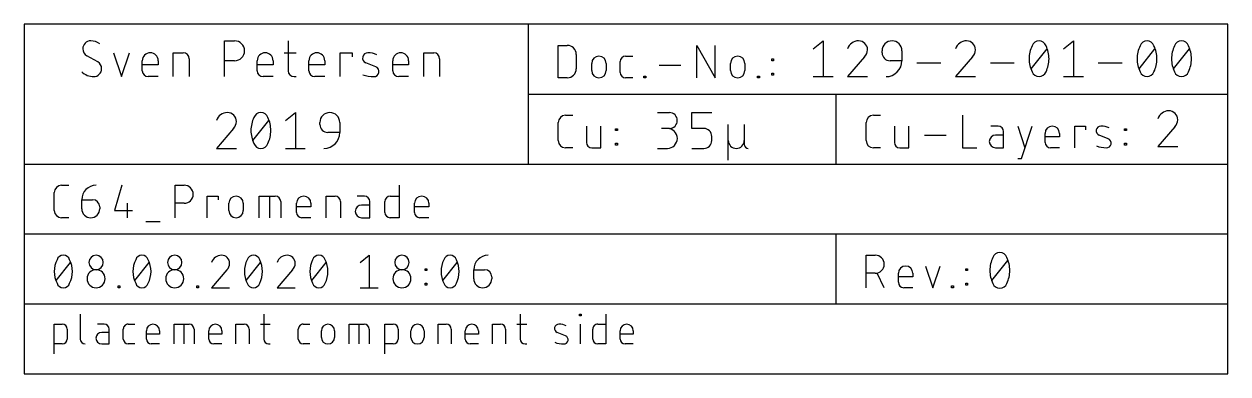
# Model space of a CAD drawing. Extents: x -7 to 100, y -12 to 128.
# Drawn here: x 0 to 54.6, y 112 to 127.9 of the extents above; entities that cross this region are included whole.
import ezdxf

# ---------------------------------------------------------------- set-up
doc = ezdxf.new("R2010")
doc.units = 0
doc.layers.add('21', color=253, linetype='CONTINUOUS')
doc.layers.add('48', color=253, linetype='CONTINUOUS')

msp = doc.modelspace()

# ---------------------------------------------------------------- linework, layer by layer
at = {"layer": '21'}
for p, q in [((2.5485, 114.7051), (2.5485, 113.5833)), ((10.8694, 114.7051), (10.8694, 113.5833)), ((22.5046, 114.7051), (22.5046, 113.5833)), ((25.2019, 114.6303), (25.2019, 114.7051)), ((25.2019, 114.7051), (25.2767, 114.7051)), ((25.2767, 114.7051), (25.2767, 114.6303)), ((26.3968, 114.7051), (26.3968, 113.3589)), ((1.3589, 112.9102), (1.3589, 114.2564)), ((1.3589, 114.2564), (1.7328, 114.2564)), ((3.632, 114.2564), (3.3329, 114.2564)), ((4.725, 114.2564), (5.0241, 114.2564)), ((6.813, 113.3589), (6.813, 114.2564)), ((6.813, 114.2564), (7.4861, 114.2564)), ((7.2617, 113.3589), (7.2617, 114.2564)), ((9.609, 113.3589), (9.609, 114.2564)), ((9.609, 114.2564), (9.983, 114.2564)), ((10.7198, 114.2564), (11.1685, 114.2564)), ((12.6643, 114.2564), (12.9635, 114.2564)), ((14.7524, 113.3589), (14.7524, 114.2564)), ((14.7524, 114.2564), (15.4255, 114.2564)), ((15.2011, 113.3589), (15.2011, 114.2564)), ((16.3706, 112.9102), (16.3706, 114.2564)), ((16.3706, 114.2564), (16.7446, 114.2564)), ((18.7804, 113.3589), (18.7804, 114.2564)), ((18.7804, 114.2564), (19.1543, 114.2564)), ((21.2443, 113.3589), (21.2443, 114.2564)), ((21.2443, 114.2564), (21.6182, 114.2564)), ((22.355, 114.2564), (22.8038, 114.2564)), ((25.2767, 114.6303), (25.2019, 114.6303)), ((25.2393, 113.3589), (25.2393, 114.2564)), ((26.0229, 114.2564), (26.3968, 114.2564)), ((1.9572, 114.032), (1.9572, 113.5833)), ((3.8564, 113.8824), (3.5199, 113.8824)), ((3.8564, 113.3589), (3.8564, 114.032)), ((4.5006, 113.5833), (4.5006, 114.032)), ((5.5481, 113.5833), (5.5481, 113.9572)), ((6.1464, 113.8076), (5.5481, 113.8076)), ((6.1464, 113.9572), (6.1464, 113.8076)), ((7.7105, 114.032), (7.7105, 113.3589)), ((8.3771, 113.5833), (8.3771, 113.9572)), ((8.9754, 113.8076), (8.3771, 113.8076)), ((8.9754, 113.9572), (8.9754, 113.8076)), ((10.2074, 114.032), (10.2074, 113.3589)), ((12.44, 113.5833), (12.44, 114.032)), ((13.4875, 113.6581), (13.4875, 113.9572)), ((14.0858, 113.9572), (14.0858, 113.6581)), ((15.6498, 114.032), (15.6498, 113.3589)), ((16.969, 114.032), (16.969, 113.5833)), ((17.5484, 113.6581), (17.5484, 113.9572)), ((18.1467, 113.9572), (18.1467, 113.6581)), ((19.3787, 114.032), (19.3787, 113.3589)), ((20.0123, 113.5833), (20.0123, 113.9572)), ((20.6106, 113.8076), (20.0123, 113.8076)), ((20.6106, 113.9572), (20.6106, 113.8076)), ((21.8426, 114.032), (21.8426, 113.3589)), ((24.5594, 113.7328), (24.1854, 113.8824)), ((25.7985, 113.5833), (25.7985, 114.032)), ((27.0391, 113.5833), (27.0391, 113.9572)), ((27.6374, 113.8076), (27.0391, 113.8076)), ((27.6374, 113.9572), (27.6374, 113.8076)), ((1.7328, 113.3589), (1.3589, 113.3589)), ((3.5199, 113.3589), (3.8564, 113.3589)), ((5.0241, 113.3589), (4.725, 113.3589)), ((6.1464, 113.3589), (5.7725, 113.3589)), ((8.9754, 113.3589), (8.6014, 113.3589)), ((11.0937, 113.3589), (11.1685, 113.3589)), ((12.9635, 113.3589), (12.6643, 113.3589)), ((16.7446, 113.3589), (16.3706, 113.3589)), ((20.6106, 113.3589), (20.2367, 113.3589)), ((22.729, 113.3589), (22.8038, 113.3589)), ((26.3968, 113.3589), (26.0229, 113.3589)), ((27.6374, 113.3589), (27.2635, 113.3589))]:
    msp.add_line(p, q, dxfattribs=at)
for centre, radius, start, end in [((1.7328, 114.032), 0.2244, 0, 90), ((3.632, 114.032), 0.2244, 0, 90), ((4.725, 114.032), 0.2244, 89.9992, 180), ((5.8473, 113.9572), 0.2992, 0, 180), ((7.4861, 114.032), 0.2244, 0, 90), ((8.6762, 113.9572), 0.2992, 0, 180), ((9.983, 114.032), 0.2244, 0, 90), ((12.6643, 114.032), 0.2244, 89.9992, 180), ((13.7866, 113.9572), 0.2992, 0, 180), ((15.4255, 114.032), 0.2244, 0, 90), ((16.7446, 114.032), 0.2244, 0, 90), ((17.8475, 113.9572), 0.2992, 0, 180), ((19.1543, 114.032), 0.2244, 0, 90), ((20.3115, 113.9572), 0.2992, 0, 180), ((21.6182, 114.032), 0.2244, 0, 90), ((24.2574, 114.0625), 0.1939, 89.181, 248.1986), ((24.2481, 113.4071), 0.8493, 65.7609, 89.181), ((26.0229, 114.032), 0.2244, 89.9992, 180), ((27.3382, 113.9572), 0.2992, 0, 180), ((3.5199, 113.6207), 0.2618, 90, 270), ((13.7866, 113.6581), 0.2992, 180, 0), ((17.8475, 113.6581), 0.2992, 180, 0), ((24.4874, 113.5528), 0.1939, 269.181, 68.1986), ((1.7328, 113.5833), 0.2244, 270.0008, 0), ((2.7729, 113.5833), 0.2244, 180, 270), ((4.725, 113.5833), 0.2244, 180, 270), ((5.7725, 113.5833), 0.2244, 180, 270), ((8.6014, 113.5833), 0.2244, 180, 270), ((11.0937, 113.5833), 0.2244, 180, 270), ((12.6643, 113.5833), 0.2244, 180, 270), ((16.7446, 113.5833), 0.2244, 270.0008, 0), ((20.2367, 113.5833), 0.2244, 180, 270), ((22.729, 113.5833), 0.2244, 180, 270), ((24.5027, 114.6272), 1.2684, 250.2096, 269.181), ((26.0229, 113.5833), 0.2244, 180, 270), ((27.2635, 113.5833), 0.2244, 180, 270)]:
    msp.add_arc(centre, radius, start, end, dxfattribs=at)
at = {"layer": '48'}
for p, q in [((22.86, 127.875), (0, 127.875)), ((0, 127.875), (0, 121.525)), ((54.61, 127.875), (22.86, 127.875)), ((22.86, 127.875), (22.86, 124.7)), ((54.61, 124.7), (54.61, 127.875)), ((9.0982, 125.4887), (9.0982, 127.1143)), ((9.0982, 127.1143), (9.5498, 127.1143)), ((11.9798, 127.1143), (11.9798, 125.7596)), ((24.2316, 125.4366), (24.2316, 126.9098)), ((24.2316, 126.9098), (24.6408, 126.9098)), ((30.5248, 125.4366), (30.5248, 126.9098)), ((30.5248, 126.9098), (31.3432, 125.4366)), ((31.3432, 125.4366), (31.3432, 126.9098)), ((35.795, 126.7531), (36.2465, 127.1143)), ((36.2465, 127.1143), (36.2465, 125.4887)), ((45.6808, 125.8499), (46.4033, 126.7531)), ((47.1536, 126.7531), (47.6052, 127.1143)), ((47.6052, 127.1143), (47.6052, 125.4887)), ((50.5786, 125.8499), (51.3011, 126.7531)), ((52.1417, 125.8499), (52.8642, 126.7531)), ((3.3387, 126.166), (2.842, 126.437)), ((4.0612, 126.5724), (4.4225, 125.4887)), ((4.4225, 125.4887), (4.7837, 126.5724)), ((5.3638, 125.7596), (5.3638, 126.2112)), ((6.0863, 126.2112), (6.0863, 126.0306)), ((6.7706, 125.4887), (6.7706, 126.5724)), ((6.7706, 126.5724), (7.2222, 126.5724)), ((7.4931, 126.3015), (7.4931, 125.4887)), ((9.5498, 126.2112), (9.0982, 126.2112)), ((10.5742, 125.7596), (10.5742, 126.2112)), ((11.2967, 126.2112), (11.2967, 126.0306)), ((11.7992, 126.5724), (12.3411, 126.5724)), ((12.9189, 125.7596), (12.9189, 126.2112)), ((13.6414, 126.2112), (13.6414, 126.0306)), ((14.3342, 125.4887), (14.3342, 126.5724)), ((14.3342, 126.5724), (14.8761, 126.5724)), ((14.8761, 126.5724), (14.8761, 126.3918)), ((16.7225, 125.7596), (16.7225, 126.2112)), ((17.445, 126.2112), (17.445, 126.0306)), ((18.1293, 125.4887), (18.1293, 126.5724)), ((18.1293, 126.5724), (18.5809, 126.5724)), ((18.8518, 126.3015), (18.8518, 125.4887)), ((25.05, 126.5006), (25.05, 125.8458)), ((27.041, 125.6821), (27.041, 126.1732)), ((27.2865, 126.4187), (27.6139, 126.4187)), ((33.9158, 126.2141), (33.9158, 126.296)), ((33.9158, 126.296), (33.9976, 126.296)), ((33.9976, 126.2141), (33.9158, 126.2141)), ((33.9976, 126.296), (33.9976, 126.2141)), ((38.1257, 126.3918), (37.3581, 125.4887)), ((38.9212, 126.5724), (38.9212, 126.6627)), ((39.8243, 126.2112), (39.2824, 126.2112)), ((39.8243, 126.6627), (39.8243, 126.2112)), ((43.0235, 126.3918), (42.2559, 125.4887)), ((6.0863, 126.0306), (5.3638, 126.0306)), ((11.2967, 126.0306), (10.5742, 126.0306)), ((13.6414, 126.0306), (12.9189, 126.0306)), ((15.9548, 125.9403), (15.5033, 126.1209)), ((17.445, 126.0306), (16.7225, 126.0306)), ((25.7505, 125.764), (25.7505, 126.0914)), ((26.4052, 126.0914), (26.4052, 125.764)), ((28.8077, 126.0095), (29.7898, 126.0095)), ((32.0436, 125.764), (32.0436, 126.0914)), ((32.6984, 126.0914), (32.6984, 125.764)), ((33.9158, 125.5594), (33.9158, 125.6412)), ((33.9158, 125.6412), (33.9976, 125.6412)), ((33.9976, 125.6412), (33.9976, 125.5594)), ((40.4982, 126.1209), (41.5819, 126.1209)), ((43.8329, 126.1209), (44.9166, 126.1209)), ((48.7307, 126.1209), (49.8144, 126.1209)), ((6.0863, 125.4887), (5.6347, 125.4887)), ((11.2967, 125.4887), (10.8452, 125.4887)), ((12.2508, 125.4887), (12.3411, 125.4887)), ((13.6414, 125.4887), (13.1898, 125.4887)), ((17.445, 125.4887), (16.9934, 125.4887)), ((24.6408, 125.4366), (24.2316, 125.4366)), ((27.6139, 125.4366), (27.2865, 125.4366)), ((28.1181, 125.4366), (28.1181, 125.5184)), ((28.1181, 125.5184), (28.2, 125.5184)), ((28.2, 125.4366), (28.1181, 125.4366)), ((28.2, 125.5184), (28.2, 125.4366)), ((33.2716, 125.4366), (33.2716, 125.5184)), ((33.2716, 125.5184), (33.3534, 125.5184)), ((33.3534, 125.4366), (33.2716, 125.4366)), ((33.3534, 125.5184), (33.3534, 125.4366)), ((33.9976, 125.5594), (33.9158, 125.5594)), ((35.795, 125.4887), (36.6981, 125.4887)), ((37.3581, 125.4887), (38.2612, 125.4887)), ((42.2559, 125.4887), (43.159, 125.4887)), ((47.1536, 125.4887), (48.0567, 125.4887)), ((22.86, 124.7), (22.86, 121.525)), ((22.86, 124.7), (36.83, 124.7)), ((36.83, 124.7), (54.61, 124.7)), ((36.83, 124.7), (36.83, 121.525)), ((54.61, 121.525), (54.61, 124.7)), ((10.3815, 122.5956), (11.104, 123.4987)), ((11.8543, 123.4987), (12.3059, 123.8599)), ((12.3059, 123.8599), (12.3059, 122.2343)), ((24.559, 123.7348), (24.8864, 123.7348)), ((28.7306, 123.8599), (29.2724, 123.8599)), ((30.2937, 123.1374), (30.2937, 123.8599)), ((30.2937, 123.8599), (31.1968, 123.8599)), ((38.529, 123.7348), (38.8564, 123.7348)), ((42.5708, 123.7348), (42.5708, 122.2616)), ((9.4957, 123.1374), (8.7281, 122.2343)), ((13.4174, 123.3181), (13.4174, 123.4084)), ((14.3206, 122.9568), (13.7787, 122.9568)), ((14.3206, 123.4084), (14.3206, 122.9568)), ((24.2316, 122.589), (24.2316, 123.4074)), ((25.5077, 123.2437), (25.5077, 122.5071)), ((26.1624, 122.2616), (26.1624, 123.2437)), ((26.8347, 123.0391), (26.8347, 123.121)), ((26.8347, 123.121), (26.9166, 123.121)), ((26.9166, 123.0391), (26.8347, 123.0391)), ((26.9166, 123.121), (26.9166, 123.0391)), ((29.2724, 123.1374), (28.9112, 123.1374)), ((30.8356, 123.1374), (30.2937, 123.1374)), ((31.9462, 121.6925), (31.9462, 123.3181)), ((32.6687, 123.3181), (32.6687, 122.5956)), ((38.2016, 122.589), (38.2016, 123.4074)), ((39.4777, 123.2437), (39.4777, 122.5071)), ((40.1324, 122.2616), (40.1324, 123.2437)), ((44.1889, 123.2437), (43.8615, 123.2437)), ((44.4344, 122.2616), (44.4344, 122.9982)), ((45.0771, 123.2437), (45.4045, 122.2616)), ((45.2408, 121.7705), (45.7319, 123.2437)), ((46.3159, 122.5071), (46.3159, 122.9164)), ((46.9707, 122.9164), (46.9707, 122.7527)), ((47.6643, 122.2616), (47.6643, 123.2437)), ((47.6643, 123.2437), (48.1553, 123.2437)), ((48.1553, 123.2437), (48.1553, 123.08)), ((49.9224, 123.0391), (49.9224, 123.121)), ((49.9224, 123.121), (50.0043, 123.121)), ((50.0043, 123.0391), (49.9224, 123.0391)), ((50.0043, 123.121), (50.0043, 123.0391)), ((52.1995, 123.2168), (51.4318, 122.3137)), ((26.8347, 122.3844), (26.8347, 122.4662)), ((26.8347, 122.4662), (26.9166, 122.4662)), ((26.9166, 122.3844), (26.8347, 122.3844)), ((26.9166, 122.4662), (26.9166, 122.3844)), ((31.1968, 122.5956), (31.1968, 122.7762)), ((32.6687, 122.5956), (32.6687, 122.4149)), ((40.8501, 122.8345), (41.8322, 122.8345)), ((44.4344, 122.8345), (44.0661, 122.8345)), ((46.9707, 122.7527), (46.3159, 122.7527)), ((49.1769, 122.6708), (48.7677, 122.8345)), ((49.9224, 122.3844), (49.9224, 122.4662)), ((49.9224, 122.4662), (50.0043, 122.4662)), ((50.0043, 122.3844), (49.9224, 122.3844)), ((50.0043, 122.4662), (50.0043, 122.3844)), ((8.7281, 122.2343), (9.6312, 122.2343)), ((11.8543, 122.2343), (12.7574, 122.2343)), ((24.8864, 122.2616), (24.559, 122.2616)), ((25.7532, 122.2616), (26.1624, 122.2616)), ((28.7306, 122.2343), (29.1821, 122.2343)), ((30.2937, 122.2343), (30.8356, 122.2343)), ((38.8564, 122.2616), (38.529, 122.2616)), ((39.7232, 122.2616), (40.1324, 122.2616)), ((42.5708, 122.2616), (43.2256, 122.2616)), ((44.0661, 122.2616), (44.4344, 122.2616)), ((46.9707, 122.2616), (46.5615, 122.2616)), ((51.4318, 122.3137), (52.3349, 122.3137)), ((0, 121.525), (0, 118.35)), ((0, 121.525), (22.86, 121.525)), ((22.86, 121.525), (36.83, 121.525)), ((36.83, 121.525), (54.61, 121.525)), ((45.0771, 121.7705), (45.2408, 121.7705)), ((54.61, 118.35), (54.61, 121.525)), ((1.3716, 119.414), (1.3716, 120.2324)), ((1.699, 120.5598), (2.0264, 120.5598)), ((4.4293, 120.5598), (4.102, 119.414)), ((6.8534, 119.0866), (6.8534, 120.5598)), ((6.8534, 120.5598), (7.2627, 120.5598)), ((17.0194, 120.5598), (17.0194, 119.0866)), ((2.6154, 119.905), (3.1064, 119.905)), ((2.6154, 119.4958), (2.6154, 119.905)), ((4.6749, 119.7414), (4.6749, 119.0866)), ((7.2627, 119.7414), (6.8534, 119.7414)), ((8.3071, 119.0866), (8.3071, 120.0687)), ((8.3071, 120.0687), (8.7981, 120.0687)), ((8.7981, 120.0687), (8.7981, 119.905)), ((9.2877, 119.414), (9.2877, 119.7414)), ((9.9425, 119.7414), (9.9425, 119.414)), ((10.6602, 119.0866), (10.6602, 120.0687)), ((10.6602, 120.0687), (11.3968, 120.0687)), ((11.1512, 119.0866), (11.1512, 120.0687)), ((11.6423, 119.8232), (11.6423, 119.0866)), ((12.36, 119.3321), (12.36, 119.7414)), ((13.0147, 119.7414), (13.0147, 119.5777)), ((13.6979, 119.0866), (13.6979, 120.0687)), ((13.6979, 120.0687), (14.1071, 120.0687)), ((14.3527, 119.8232), (14.3527, 119.0866)), ((15.436, 120.0687), (15.1086, 120.0687)), ((15.6815, 119.6595), (15.3132, 119.6595)), ((15.6815, 119.0866), (15.6815, 119.8232)), ((16.3647, 119.3321), (16.3647, 119.8232)), ((16.6102, 120.0687), (17.0194, 120.0687)), ((17.7117, 119.3321), (17.7117, 119.7414)), ((18.3664, 119.7414), (18.3664, 119.5777)), ((2.0264, 119.0866), (1.699, 119.0866)), ((3.4338, 119.5777), (3.4338, 119.4958)), ((4.102, 119.414), (4.9204, 119.414)), ((13.0147, 119.5777), (12.36, 119.5777)), ((13.0147, 119.0866), (12.6055, 119.0866)), ((15.3132, 119.0866), (15.6815, 119.0866)), ((17.0194, 119.0866), (16.6102, 119.0866)), ((18.3664, 119.5777), (17.7117, 119.5777)), ((18.3664, 119.0866), (17.9572, 119.0866)), ((5.5217, 118.9229), (6.1765, 118.9229)), ((0, 118.35), (0, 115.175)), ((0, 118.35), (36.83, 118.35)), ((36.83, 118.35), (54.61, 118.35)), ((36.83, 118.35), (36.83, 115.175)), ((54.61, 115.175), (54.61, 118.35)), ((1.4534, 116.239), (2.1082, 117.0574)), ((5.0212, 116.239), (5.676, 117.0574)), ((10.0756, 116.239), (10.7303, 117.0574)), ((13.0487, 116.239), (13.7035, 117.0574)), ((15.2463, 117.0574), (15.6555, 117.3848)), ((15.6555, 117.3848), (15.6555, 115.9116)), ((18.995, 116.239), (19.6498, 117.0574)), ((38.2016, 115.9116), (38.2016, 117.3848)), ((38.2016, 117.3848), (38.6108, 117.3848)), ((40.8984, 116.8937), (41.2258, 115.9116)), ((41.2258, 115.9116), (41.5532, 116.8937)), ((43.9021, 116.2456), (44.6246, 117.1487)), ((9.2028, 116.73), (8.5072, 115.9116)), ((12.176, 116.73), (11.4803, 115.9116)), ((18.1913, 116.6891), (18.1913, 116.771)), ((18.1913, 116.771), (18.2732, 116.771)), ((18.2732, 116.6891), (18.1913, 116.6891)), ((18.2732, 116.771), (18.2732, 116.6891)), ((20.3997, 116.73), (20.8908, 116.73)), ((20.3997, 116.3208), (20.3997, 116.73)), ((21.2182, 116.4027), (21.2182, 116.3208)), ((38.6108, 116.5664), (38.2016, 116.5664)), ((39.02, 115.9116), (38.6927, 116.5664)), ((39.6596, 116.1571), (39.6596, 116.5664)), ((40.3143, 116.4027), (39.6596, 116.4027)), ((40.3143, 116.5664), (40.3143, 116.4027)), ((42.721, 116.6891), (42.721, 116.771)), ((42.721, 116.771), (42.8028, 116.771)), ((42.8028, 116.6891), (42.721, 116.6891)), ((42.8028, 116.771), (42.8028, 116.6891)), ((4.2671, 115.9116), (4.2671, 115.9934)), ((4.2671, 115.9934), (4.3489, 115.9934)), ((4.3489, 115.9116), (4.2671, 115.9116)), ((4.3489, 115.9934), (4.3489, 115.9116)), ((7.8349, 115.9116), (7.8349, 115.9934)), ((7.8349, 115.9934), (7.9167, 115.9934)), ((7.9167, 115.9116), (7.8349, 115.9116)), ((7.9167, 115.9934), (7.9167, 115.9116)), ((8.5072, 115.9116), (9.3256, 115.9116)), ((11.4803, 115.9116), (12.2987, 115.9116)), ((15.2463, 115.9116), (16.0647, 115.9116)), ((18.1913, 116.0344), (18.1913, 116.1162)), ((18.1913, 116.1162), (18.2732, 116.1162)), ((18.2732, 116.0344), (18.1913, 116.0344)), ((18.2732, 116.1162), (18.2732, 116.0344)), ((40.3143, 115.9116), (39.9051, 115.9116)), ((42.0768, 115.9116), (42.0768, 115.9934)), ((42.0768, 115.9934), (42.1586, 115.9934)), ((42.1586, 115.9116), (42.0768, 115.9116)), ((42.1586, 115.9934), (42.1586, 115.9116)), ((42.721, 116.0344), (42.721, 116.1162)), ((42.721, 116.1162), (42.8028, 116.1162)), ((42.8028, 116.0344), (42.721, 116.0344)), ((42.8028, 116.1162), (42.8028, 116.0344)), ((0, 115.175), (0, 112)), ((0, 115.175), (36.83, 115.175)), ((36.83, 115.175), (54.61, 115.175)), ((54.61, 112), (54.61, 115.175)), ((0, 112), (54.61, 112))]:
    msp.add_line(p, q, dxfattribs=at)
for centre, radius, start, end in [((3.0282, 126.7531), 0.3669, 179.9998, 239.49), ((3.0226, 126.7531), 0.3612, 89.9995, 180), ((3.0226, 126.437), 0.6773, 53.1301, 89.9995), ((9.5498, 126.6627), 0.4516, 270, 90), ((24.6408, 126.5006), 0.4092, 359.9996, 90), ((37.8548, 126.5922), 0.5221, 90.0001, 162.0549), ((37.8548, 126.7079), 0.4064, 0, 90), ((37.8247, 126.7079), 0.4365, 313.6036, 359.9997), ((39.3727, 126.6627), 0.4516, 0, 180), ((42.7526, 126.5922), 0.5221, 90.0001, 162.0549), ((42.7526, 126.7079), 0.4064, 0, 90), ((42.7224, 126.7079), 0.4365, 313.6036, 359.9997), ((46.9301, 126.3015), 1.3396, 154.0109, 180.0001), ((46.0421, 126.7802), 0.3342, 90.0001, 161.0756), ((46.0421, 126.7801), 0.3342, 18.9248, 90), ((45.154, 126.3015), 1.3396, 360, 25.9891), ((51.8279, 126.3015), 1.3396, 154.0109, 180.0001), ((50.9398, 126.7802), 0.3342, 90.0001, 161.0756), ((50.9398, 126.7801), 0.3342, 18.9248, 90), ((50.0518, 126.3015), 1.3396, 360, 25.9891), ((53.391, 126.3015), 1.3396, 154.0109, 180.0001), ((52.503, 126.7802), 0.3342, 90.0001, 161.0756), ((52.503, 126.7801), 0.3342, 18.9248, 90), ((51.6149, 126.3015), 1.3396, 360, 25.9891), ((3.1524, 125.8499), 0.3669, 0, 59.4898), ((5.7251, 126.2112), 0.3612, 0, 180), ((7.2222, 126.3015), 0.2709, 0.0007, 90), ((10.9355, 126.2112), 0.3612, 0, 180), ((13.2801, 126.2112), 0.3612, 0, 180), ((15.5902, 126.3383), 0.2342, 89.1818, 248.1988), ((15.5789, 125.547), 1.0256, 65.7611, 89.1818), ((17.0837, 126.2112), 0.3612, 0, 180), ((18.5809, 126.3015), 0.2709, 0.0007, 90), ((26.0778, 126.0914), 0.3274, 0, 180), ((27.2865, 126.1732), 0.2455, 90, 180), ((32.371, 126.0914), 0.3274, 0, 180), ((39.2824, 126.5724), 0.3612, 180, 270), ((39.1018, 126.2112), 0.7225, 270, 0), ((46.9301, 126.3015), 1.3396, 180, 205.9889), ((45.154, 126.3015), 1.3396, 334.0111, 360), ((51.8279, 126.3015), 1.3396, 180, 205.9889), ((50.0518, 126.3015), 1.3396, 334.0111, 360), ((53.391, 126.3015), 1.3396, 180, 205.9889), ((51.6149, 126.3015), 1.3396, 334.0111, 360), ((3.1581, 126.2518), 0.7631, 224.7608, 269.9999), ((3.1581, 125.8499), 0.3612, 270, 0), ((5.6347, 125.7596), 0.2709, 180, 270), ((10.8452, 125.7596), 0.2709, 180, 270), ((12.2508, 125.7596), 0.2709, 180, 270), ((13.1898, 125.7596), 0.2709, 180, 270), ((15.8678, 125.7228), 0.2342, 269.1818, 68.1988), ((16.9934, 125.7596), 0.2709, 180, 270), ((24.6408, 125.8458), 0.4092, 270.0004, 360), ((26.0778, 125.764), 0.3274, 180, 0), ((27.2865, 125.6821), 0.2455, 180, 270), ((32.371, 125.764), 0.3274, 180, 0), ((46.0421, 125.8229), 0.3342, 198.925, 270), ((46.0421, 125.8229), 0.3342, 269.9999, 341.0745), ((50.9398, 125.8229), 0.3342, 198.925, 270), ((50.9398, 125.8229), 0.3342, 269.9999, 341.0745), ((52.503, 125.8229), 0.3342, 198.925, 270), ((52.503, 125.8229), 0.3342, 269.9999, 341.0745), ((15.8864, 127.0201), 1.5316, 250.2089, 269.1818), ((9.2248, 123.3378), 0.5221, 90.0001, 162.0549), ((9.2248, 123.4535), 0.4064, 0, 90), ((9.1947, 123.4535), 0.4365, 313.6036, 359.9997), ((11.6308, 123.0471), 1.3396, 154.0109, 180.0001), ((10.7428, 123.5258), 0.3342, 90.0001, 161.0756), ((10.7428, 123.5258), 0.3342, 18.9248, 90), ((9.8547, 123.0471), 1.3396, 360, 25.9891), ((13.869, 123.4084), 0.4516, 0, 180), ((24.559, 123.4074), 0.3274, 90.0005, 180), ((29.2724, 123.4987), 0.3612, 270, 90), ((38.529, 123.4074), 0.3274, 90.0005, 180), ((51.9285, 123.4172), 0.5221, 90.0001, 162.0549), ((51.9285, 123.5329), 0.4064, 0, 90), ((51.8984, 123.5329), 0.4365, 313.6036, 359.9997), ((11.6308, 123.0471), 1.3396, 180, 205.9889), ((9.8547, 123.0471), 1.3396, 334.0111, 360), ((13.7787, 123.3181), 0.3612, 180, 270), ((13.5981, 122.9568), 0.7225, 270, 0), ((29.1821, 122.6859), 0.4516, 270, 90), ((30.8356, 122.7762), 0.3612, 0, 90), ((44.1889, 122.9982), 0.2455, 0, 90), ((46.6433, 122.9164), 0.3274, 0, 180), ((48.8465, 123.0315), 0.2122, 89.1816, 248.1986), ((48.8362, 122.3144), 0.9294, 65.761, 89.1816), ((10.7428, 122.5685), 0.3342, 198.925, 270), ((10.7428, 122.5685), 0.3342, 269.9999, 341.0745), ((24.559, 122.589), 0.3274, 180, 270), ((25.7532, 122.5071), 0.2455, 180, 270), ((30.8356, 122.5956), 0.3612, 270, 0), ((32.3075, 122.5956), 0.3612, 180, 0), ((32.8493, 122.4149), 0.1806, 180, 270), ((38.529, 122.589), 0.3274, 180, 270), ((39.7232, 122.5071), 0.2455, 180, 270), ((44.0661, 122.5481), 0.2865, 90, 270), ((46.5615, 122.5071), 0.2455, 180, 270), ((49.1149, 123.6495), 1.388, 250.2089, 269.1815), ((49.0981, 122.4738), 0.2122, 269.1816, 68.1989), ((1.699, 120.2324), 0.3274, 90.0005, 180), ((3.2701, 119.905), 0.6548, 90.0003, 180), ((7.2627, 120.1506), 0.4092, 270, 90), ((3.1064, 119.5777), 0.3274, 0, 90), ((9.6151, 119.7414), 0.3274, 0, 180), ((11.3968, 119.8232), 0.2455, 0, 90), ((12.6874, 119.7414), 0.3274, 0, 180), ((14.1071, 119.8232), 0.2455, 0, 90), ((15.3132, 119.3731), 0.2865, 90, 270), ((15.436, 119.8232), 0.2455, 0, 90), ((16.6102, 119.8232), 0.2455, 90, 180), ((18.039, 119.7414), 0.3274, 0, 180), ((1.699, 119.414), 0.3274, 180, 270), ((3.0246, 119.4958), 0.4092, 180, 0), ((9.6151, 119.414), 0.3274, 180, 0), ((12.6055, 119.3321), 0.2455, 180, 270), ((16.6102, 119.3321), 0.2455, 180, 270), ((17.9572, 119.3321), 0.2455, 180, 270), ((44.2634, 117.1758), 0.3342, 90.0001, 161.0756), ((44.2634, 117.1758), 0.3342, 18.9248, 90), ((2.5856, 116.6482), 1.214, 154.0109, 180), ((1.7808, 117.082), 0.3028, 90, 161.0756), ((1.7808, 117.082), 0.3028, 18.9237, 90.0001), ((0.976, 116.6482), 1.214, 360, 25.9897), ((3.2674, 117.0574), 0.3274, 0, 180), ((3.2674, 117.0574), 0.3274, 180, 0), ((6.1534, 116.6482), 1.214, 154.0109, 180), ((5.3486, 117.082), 0.3028, 90, 161.0756), ((5.3486, 117.082), 0.3028, 18.9237, 90.0001), ((4.5438, 116.6482), 1.214, 360, 25.9897), ((6.8352, 117.0574), 0.3274, 0, 180), ((6.8352, 117.0574), 0.3274, 180, 0), ((8.9573, 116.9116), 0.4732, 90, 162.0549), ((8.9573, 117.0165), 0.3683, 0, 90), ((8.93, 117.0165), 0.3956, 313.6022, 0), ((11.2078, 116.6482), 1.214, 154.0109, 180), ((10.4029, 117.082), 0.3028, 90, 161.0756), ((10.4029, 117.082), 0.3028, 18.9237, 90.0001), ((9.5982, 116.6482), 1.214, 360, 25.9897), ((11.9304, 116.9116), 0.4732, 90, 162.0549), ((11.9304, 117.0165), 0.3683, 0, 90), ((11.9032, 117.0165), 0.3956, 313.6022, 0), ((14.1809, 116.6482), 1.214, 154.0109, 180), ((13.3761, 117.082), 0.3028, 90, 161.0756), ((13.3761, 117.082), 0.3028, 18.9237, 90.0001), ((12.5713, 116.6482), 1.214, 360, 25.9897), ((17.1421, 117.0574), 0.3274, 0, 180), ((17.1421, 117.0574), 0.3274, 180, 0), ((20.1272, 116.6482), 1.214, 154.0109, 180), ((19.3224, 117.082), 0.3028, 90, 161.0756), ((19.3224, 117.082), 0.3028, 18.9237, 90.0001), ((18.5176, 116.6482), 1.214, 360, 25.9897), ((21.0545, 116.73), 0.6548, 90.0003, 180), ((38.6108, 116.9756), 0.4092, 270, 90), ((39.987, 116.5664), 0.3274, 0, 180), ((45.1514, 116.6971), 1.3396, 154.0109, 180.0001), ((43.3753, 116.6971), 1.3396, 360, 25.9891), ((2.5856, 116.6482), 1.214, 180, 205.9889), ((0.976, 116.6482), 1.214, 334.0105, 359.9999), ((3.2674, 116.3208), 0.4092, 0, 180), ((3.2674, 116.3208), 0.4092, 180, 0), ((6.1534, 116.6482), 1.214, 180, 205.9889), ((4.5438, 116.6482), 1.214, 334.0105, 359.9999), ((6.8352, 116.3208), 0.4092, 0, 180), ((6.8352, 116.3208), 0.4092, 180, 0), ((11.2078, 116.6482), 1.214, 180, 205.9889), ((9.5981, 116.6482), 1.214, 334.0105, 359.9999), ((14.1809, 116.6482), 1.214, 180, 205.9889), ((12.5713, 116.6482), 1.214, 334.0105, 359.9999), ((17.1421, 116.3208), 0.4092, 0, 180), ((17.1421, 116.3208), 0.4092, 180, 0), ((20.1272, 116.6482), 1.214, 180, 205.9889), ((18.5176, 116.6482), 1.214, 334.0105, 359.9999), ((20.809, 116.3208), 0.4092, 180, 0), ((20.8908, 116.4027), 0.3274, 0, 90), ((45.1515, 116.6971), 1.3396, 180, 205.9889), ((43.3753, 116.6971), 1.3396, 334.0111, 360), ((1.7808, 116.2144), 0.3028, 198.9251, 270.0001), ((1.7808, 116.2144), 0.3028, 270, 341.0759), ((5.3486, 116.2144), 0.3028, 198.9251, 270.0001), ((5.3486, 116.2144), 0.3028, 270, 341.0759), ((10.4029, 116.2144), 0.3028, 198.9251, 270.0001), ((10.4029, 116.2144), 0.3028, 270, 341.0759), ((13.3761, 116.2144), 0.3028, 198.9251, 270.0001), ((13.3761, 116.2144), 0.3028, 270, 341.0759), ((19.3224, 116.2144), 0.3028, 198.9251, 270.0001), ((19.3224, 116.2144), 0.3028, 270, 341.0759), ((39.9051, 116.1571), 0.2455, 180, 270), ((44.2634, 116.2185), 0.3342, 198.925, 270), ((44.2634, 116.2185), 0.3342, 269.9999, 341.0745)]:
    msp.add_arc(centre, radius, start, end, dxfattribs=at)

doc.saveas('drawing.dxf')
